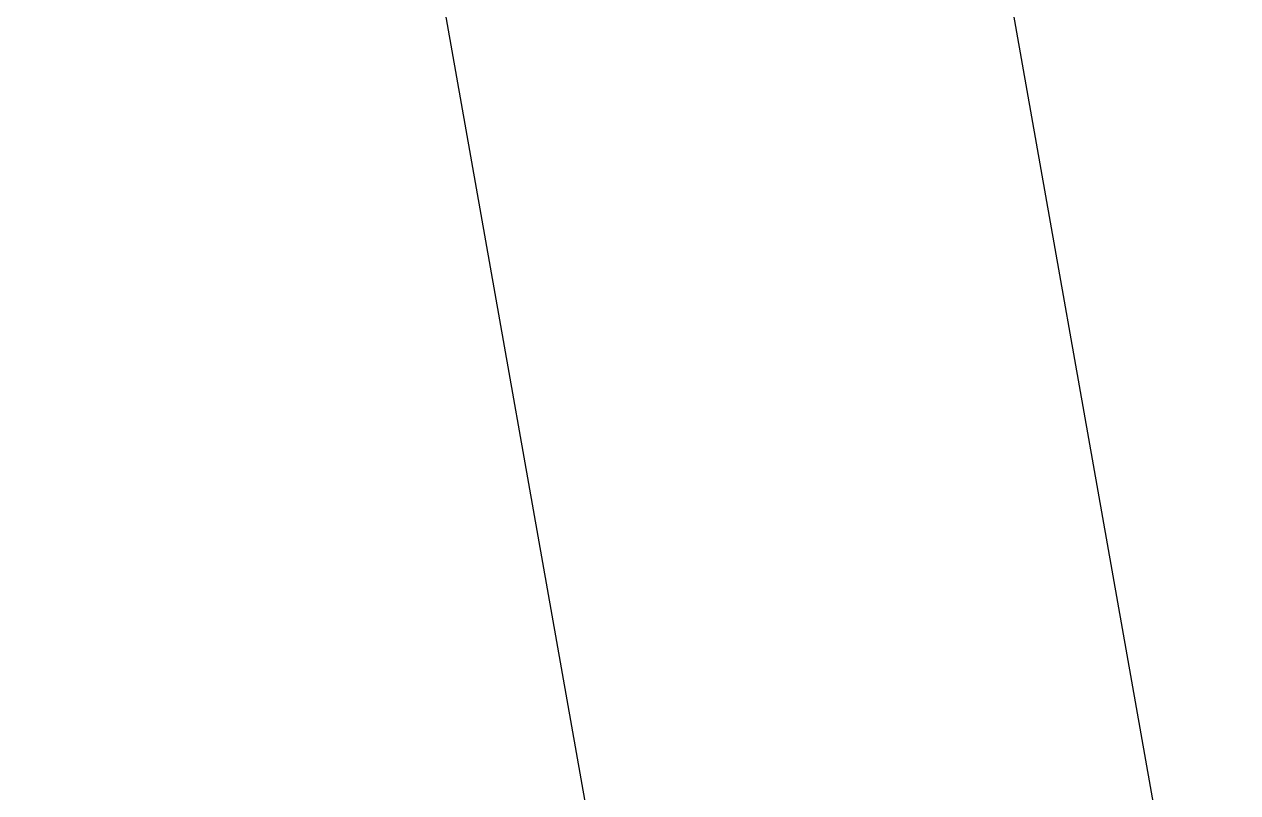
# Model space of a CAD drawing. Header units: millimetres. Extents: x 0 to 8967983, y -224399 to 13801.
# Drawn here: x 71353.22 to 71375.17, y -193443.83 to -193429.93 of the extents above; entities that cross this region are included whole.
import ezdxf

# ---------------------------------------------------------------- set-up
doc = ezdxf.new("R2010")
doc.units = ezdxf.units.MM
doc.header["$LTSCALE"] = 10
doc.layers.add('Архитектура', color=251, linetype='Continuous')

msp = doc.modelspace()

# ---------------------------------------------------------------- linework, layer by layer
at = {"layer": 'Архитектура', "lineweight": 25, "transparency": 33554684}
for points in [[(71374.981, -193451.541), (71369.197, -193418.905, 0.523933), (71368.78, -193418.649), (71367.699, -193418.84), (71360.616, -193420.095), (71359.536, -193420.287, 0.523933), (71359.233, -193420.671), (71365.017, -193453.307, 0.414326)], [(71374.981, -193451.541), (71369.197, -193418.905, 0.523933), (71368.78, -193418.649), (71367.699, -193418.84), (71360.616, -193420.095), (71359.536, -193420.287, 0.523933), (71359.233, -193420.671), (71365.017, -193453.307, 0.414326)], [(71374.981, -193451.541), (71369.197, -193418.905, 0.523933), (71368.78, -193418.649), (71367.699, -193418.84), (71360.616, -193420.095), (71359.536, -193420.287, 0.523933), (71359.233, -193420.671), (71365.017, -193453.307, 0.414326)], [(71374.981, -193451.541), (71369.197, -193418.905, 0.523933), (71368.78, -193418.649), (71367.699, -193418.84), (71360.616, -193420.095), (71359.536, -193420.287, 0.523933), (71359.233, -193420.671), (71365.017, -193453.307, 0.414326)], [(71374.981, -193451.541), (71369.197, -193418.905, 0.523933), (71368.78, -193418.649), (71367.699, -193418.84), (71360.616, -193420.095), (71359.536, -193420.287, 0.523933), (71359.233, -193420.671), (71365.017, -193453.307, 0.414326)], [(71374.981, -193451.541), (71369.197, -193418.905, 0.523933), (71368.78, -193418.649), (71367.699, -193418.84), (71360.616, -193420.095), (71359.536, -193420.287, 0.523933), (71359.233, -193420.671), (71365.017, -193453.307, 0.414326)], [(71374.981, -193451.541), (71369.197, -193418.905, 0.523933), (71368.78, -193418.649), (71367.699, -193418.84), (71360.616, -193420.095), (71359.536, -193420.287, 0.523933), (71359.233, -193420.671), (71365.017, -193453.307, 0.414326)], [(71374.981, -193451.541), (71369.197, -193418.905, 0.523933), (71368.78, -193418.649), (71367.699, -193418.84), (71360.616, -193420.095), (71359.536, -193420.287, 0.523933), (71359.233, -193420.671), (71365.017, -193453.307, 0.414326)], [(71374.981, -193451.541), (71369.197, -193418.905, 0.523933), (71368.78, -193418.649), (71367.699, -193418.84), (71360.616, -193420.095), (71359.536, -193420.287, 0.523933), (71359.233, -193420.671), (71365.017, -193453.307, 0.414326)], [(71374.981, -193451.541), (71369.197, -193418.905, 0.523933), (71368.78, -193418.649), (71367.699, -193418.84), (71360.616, -193420.095), (71359.536, -193420.287, 0.523933), (71359.233, -193420.671), (71365.017, -193453.307, 0.414326)], [(71374.981, -193451.541), (71369.197, -193418.905, 0.523933), (71368.78, -193418.649), (71367.699, -193418.84), (71360.616, -193420.095), (71359.536, -193420.287, 0.523933), (71359.233, -193420.671), (71365.017, -193453.307, 0.414326)], [(71374.981, -193451.541), (71369.197, -193418.905, 0.523933), (71368.78, -193418.649), (71367.699, -193418.84), (71360.616, -193420.095), (71359.536, -193420.287, 0.523933), (71359.233, -193420.671), (71365.017, -193453.307, 0.414326)], [(71374.981, -193451.541), (71369.197, -193418.905, 0.523933), (71368.78, -193418.649), (71367.699, -193418.84), (71360.616, -193420.095), (71359.536, -193420.287, 0.523933), (71359.233, -193420.671), (71365.017, -193453.307, 0.414326)], [(71374.981, -193451.541), (71369.197, -193418.905, 0.523933), (71368.78, -193418.649), (71367.699, -193418.84), (71360.616, -193420.095), (71359.536, -193420.287, 0.523933), (71359.233, -193420.671), (71365.017, -193453.307, 0.414326)], [(71374.981, -193451.541), (71369.197, -193418.905, 0.523933), (71368.78, -193418.649), (71367.699, -193418.84), (71360.616, -193420.095), (71359.536, -193420.287, 0.523933), (71359.233, -193420.671), (71365.017, -193453.307, 0.414326)], [(71374.981, -193451.541), (71369.197, -193418.905, 0.523933), (71368.78, -193418.649), (71367.699, -193418.84), (71360.616, -193420.095), (71359.536, -193420.287, 0.523933), (71359.233, -193420.671), (71365.017, -193453.307, 0.414326)], [(71374.981, -193451.541), (71369.197, -193418.905, 0.523933), (71368.78, -193418.649), (71367.699, -193418.84), (71360.616, -193420.095), (71359.536, -193420.287, 0.523933), (71359.233, -193420.671), (71365.017, -193453.307, 0.414326)], [(71374.981, -193451.541), (71369.197, -193418.905, 0.523933), (71368.78, -193418.649), (71367.699, -193418.84), (71360.616, -193420.095), (71359.536, -193420.287, 0.523933), (71359.233, -193420.671), (71365.017, -193453.307, 0.414326)], [(71374.981, -193451.541), (71369.197, -193418.905, 0.523933), (71368.78, -193418.649), (71367.699, -193418.84), (71360.616, -193420.095), (71359.536, -193420.287, 0.523933), (71359.233, -193420.671), (71365.017, -193453.307, 0.414326)], [(71374.981, -193451.541), (71369.197, -193418.905, 0.523933), (71368.78, -193418.649), (71367.699, -193418.84), (71360.616, -193420.095), (71359.536, -193420.287, 0.523933), (71359.233, -193420.671), (71365.017, -193453.307, 0.414326)], [(71374.981, -193451.541), (71369.197, -193418.905, 0.523933), (71368.78, -193418.649), (71367.699, -193418.84), (71360.616, -193420.095), (71359.536, -193420.287, 0.523933), (71359.233, -193420.671), (71365.017, -193453.307, 0.414326)], [(71374.981, -193451.541), (71369.197, -193418.905, 0.523933), (71368.78, -193418.649), (71367.699, -193418.84), (71360.616, -193420.095), (71359.536, -193420.287, 0.523933), (71359.233, -193420.671), (71365.017, -193453.307, 0.414326)], [(71374.981, -193451.541), (71369.197, -193418.905, 0.523933), (71368.78, -193418.649), (71367.699, -193418.84), (71360.616, -193420.095), (71359.536, -193420.287, 0.523933), (71359.233, -193420.671), (71365.017, -193453.307, 0.414326)], [(71374.981, -193451.541), (71369.197, -193418.905, 0.523933), (71368.78, -193418.649), (71367.699, -193418.84), (71360.616, -193420.095), (71359.536, -193420.287, 0.523933), (71359.233, -193420.671), (71365.017, -193453.307, 0.414326)], [(71374.981, -193451.541), (71369.197, -193418.905, 0.523933), (71368.78, -193418.649), (71367.699, -193418.84), (71360.616, -193420.095), (71359.536, -193420.287, 0.523933), (71359.233, -193420.671), (71365.017, -193453.307, 0.414326)], [(71374.981, -193451.541), (71369.197, -193418.905, 0.523933), (71368.78, -193418.649), (71367.699, -193418.84), (71360.616, -193420.095), (71359.536, -193420.287, 0.523933), (71359.233, -193420.671), (71365.017, -193453.307, 0.414326)], [(71374.981, -193451.541), (71369.197, -193418.905, 0.523933), (71368.78, -193418.649), (71367.699, -193418.84), (71360.616, -193420.095), (71359.536, -193420.287, 0.523933), (71359.233, -193420.671), (71365.017, -193453.307, 0.414326)], [(71374.981, -193451.541), (71369.197, -193418.905, 0.523933), (71368.78, -193418.649), (71367.699, -193418.84), (71360.616, -193420.095), (71359.536, -193420.287, 0.523933), (71359.233, -193420.671), (71365.017, -193453.307, 0.414326)], [(71374.981, -193451.541), (71369.197, -193418.905, 0.523933), (71368.78, -193418.649), (71367.699, -193418.84), (71360.616, -193420.095), (71359.536, -193420.287, 0.523933), (71359.233, -193420.671), (71365.017, -193453.307, 0.414326)], [(71374.981, -193451.541), (71369.197, -193418.905, 0.523933), (71368.78, -193418.649), (71367.699, -193418.84), (71360.616, -193420.095), (71359.536, -193420.287, 0.523933), (71359.233, -193420.671), (71365.017, -193453.307, 0.414326)], [(71374.981, -193451.541), (71369.197, -193418.905, 0.523933), (71368.78, -193418.649), (71367.699, -193418.84), (71360.616, -193420.095), (71359.536, -193420.287, 0.523933), (71359.233, -193420.671), (71365.017, -193453.307, 0.414326)], [(71374.981, -193451.541), (71369.197, -193418.905, 0.523933), (71368.78, -193418.649), (71367.699, -193418.84), (71360.616, -193420.095), (71359.536, -193420.287, 0.523933), (71359.233, -193420.671), (71365.017, -193453.307, 0.414326)], [(71374.981, -193451.541), (71369.197, -193418.905, 0.523933), (71368.78, -193418.649), (71367.699, -193418.84), (71360.616, -193420.095), (71359.536, -193420.287, 0.523933), (71359.233, -193420.671), (71365.017, -193453.307, 0.414326)], [(71374.981, -193451.541), (71369.197, -193418.905, 0.523933), (71368.78, -193418.649), (71367.699, -193418.84), (71360.616, -193420.095), (71359.536, -193420.287, 0.523933), (71359.233, -193420.671), (71365.017, -193453.307, 0.414326)], [(71374.981, -193451.541), (71369.197, -193418.905, 0.523933), (71368.78, -193418.649), (71367.699, -193418.84), (71360.616, -193420.095), (71359.536, -193420.287, 0.523933), (71359.233, -193420.671), (71365.017, -193453.307, 0.414326)], [(71374.981, -193451.541), (71369.197, -193418.905, 0.523933), (71368.78, -193418.649), (71367.699, -193418.84), (71360.616, -193420.095), (71359.536, -193420.287, 0.523933), (71359.233, -193420.671), (71365.017, -193453.307, 0.414326)], [(71374.981, -193451.541), (71369.197, -193418.905, 0.523933), (71368.78, -193418.649), (71367.699, -193418.84), (71360.616, -193420.095), (71359.536, -193420.287, 0.523933), (71359.233, -193420.671), (71365.017, -193453.307, 0.414326)], [(71374.981, -193451.541), (71369.197, -193418.905, 0.523933), (71368.78, -193418.649), (71367.699, -193418.84), (71360.616, -193420.095), (71359.536, -193420.287, 0.523933), (71359.233, -193420.671), (71365.017, -193453.307, 0.414326)], [(71374.981, -193451.541), (71369.197, -193418.905, 0.523933), (71368.78, -193418.649), (71367.699, -193418.84), (71360.616, -193420.095), (71359.536, -193420.287, 0.523933), (71359.233, -193420.671), (71365.017, -193453.307, 0.414326)], [(71374.981, -193451.541), (71369.197, -193418.905, 0.523933), (71368.78, -193418.649), (71367.699, -193418.84), (71360.616, -193420.095), (71359.536, -193420.287, 0.523933), (71359.233, -193420.671), (71365.017, -193453.307, 0.414326)], [(71374.981, -193451.541), (71369.197, -193418.905, 0.523933), (71368.78, -193418.649), (71367.699, -193418.84), (71360.616, -193420.095), (71359.536, -193420.287, 0.523933), (71359.233, -193420.671), (71365.017, -193453.307, 0.414326)], [(71374.981, -193451.541), (71369.197, -193418.905, 0.523933), (71368.78, -193418.649), (71367.699, -193418.84), (71360.616, -193420.095), (71359.536, -193420.287, 0.523933), (71359.233, -193420.671), (71365.017, -193453.307, 0.414326)], [(71374.981, -193451.541), (71369.197, -193418.905, 0.523933), (71368.78, -193418.649), (71367.699, -193418.84), (71360.616, -193420.095), (71359.536, -193420.287, 0.523933), (71359.233, -193420.671), (71365.017, -193453.307, 0.414326)], [(71374.981, -193451.541), (71369.197, -193418.905, 0.523933), (71368.78, -193418.649), (71367.699, -193418.84), (71360.616, -193420.095), (71359.536, -193420.287, 0.523933), (71359.233, -193420.671), (71365.017, -193453.307, 0.414326)], [(71374.981, -193451.541), (71369.197, -193418.905, 0.523933), (71368.78, -193418.649), (71367.699, -193418.84), (71360.616, -193420.095), (71359.536, -193420.287, 0.523933), (71359.233, -193420.671), (71365.017, -193453.307, 0.414326)], [(71374.981, -193451.541), (71369.197, -193418.905, 0.523933), (71368.78, -193418.649), (71367.699, -193418.84), (71360.616, -193420.095), (71359.536, -193420.287, 0.523933), (71359.233, -193420.671), (71365.017, -193453.307, 0.414326)], [(71374.981, -193451.541), (71369.197, -193418.905, 0.523933), (71368.78, -193418.649), (71367.699, -193418.84), (71360.616, -193420.095), (71359.536, -193420.287, 0.523933), (71359.233, -193420.671), (71365.017, -193453.307, 0.414326)], [(71374.981, -193451.541), (71369.197, -193418.905, 0.523933), (71368.78, -193418.649), (71367.699, -193418.84), (71360.616, -193420.095), (71359.536, -193420.287, 0.523933), (71359.233, -193420.671), (71365.017, -193453.307, 0.414326)], [(71374.981, -193451.541), (71369.197, -193418.905, 0.523933), (71368.78, -193418.649), (71367.699, -193418.84), (71360.616, -193420.095), (71359.536, -193420.287, 0.523933), (71359.233, -193420.671), (71365.017, -193453.307, 0.414326)], [(71374.981, -193451.541), (71369.197, -193418.905, 0.523933), (71368.78, -193418.649), (71367.699, -193418.84), (71360.616, -193420.095), (71359.536, -193420.287, 0.523933), (71359.233, -193420.671), (71365.017, -193453.307, 0.414326)], [(71374.981, -193451.541), (71369.197, -193418.905, 0.523933), (71368.78, -193418.649), (71367.699, -193418.84), (71360.616, -193420.095), (71359.536, -193420.287, 0.523933), (71359.233, -193420.671), (71365.017, -193453.307, 0.414326)], [(71374.981, -193451.541), (71369.197, -193418.905, 0.523933), (71368.78, -193418.649), (71367.699, -193418.84), (71360.616, -193420.095), (71359.536, -193420.287, 0.523933), (71359.233, -193420.671), (71365.017, -193453.307, 0.414326)], [(71374.981, -193451.541), (71369.197, -193418.905, 0.523933), (71368.78, -193418.649), (71367.699, -193418.84), (71360.616, -193420.095), (71359.536, -193420.287, 0.523933), (71359.233, -193420.671), (71365.017, -193453.307, 0.414326)], [(71374.981, -193451.541), (71369.197, -193418.905, 0.523933), (71368.78, -193418.649), (71367.699, -193418.84), (71360.616, -193420.095), (71359.536, -193420.287, 0.523933), (71359.233, -193420.671), (71365.017, -193453.307, 0.414326)], [(71374.981, -193451.541), (71369.197, -193418.905, 0.523933), (71368.78, -193418.649), (71367.699, -193418.84), (71360.616, -193420.095), (71359.536, -193420.287, 0.523933), (71359.233, -193420.671), (71365.017, -193453.307, 0.414326)], [(71374.981, -193451.541), (71369.197, -193418.905, 0.523933), (71368.78, -193418.649), (71367.699, -193418.84), (71360.616, -193420.095), (71359.536, -193420.287, 0.523933), (71359.233, -193420.671), (71365.017, -193453.307, 0.414326)], [(71374.981, -193451.541), (71369.197, -193418.905, 0.523933), (71368.78, -193418.649), (71367.699, -193418.84), (71360.616, -193420.095), (71359.536, -193420.287, 0.523933), (71359.233, -193420.671), (71365.017, -193453.307, 0.414326)], [(71374.981, -193451.541), (71369.197, -193418.905, 0.523933), (71368.78, -193418.649), (71367.699, -193418.84), (71360.616, -193420.095), (71359.536, -193420.287, 0.523933), (71359.233, -193420.671), (71365.017, -193453.307, 0.414326)], [(71374.981, -193451.541), (71369.197, -193418.905, 0.523933), (71368.78, -193418.649), (71367.699, -193418.84), (71360.616, -193420.095), (71359.536, -193420.287, 0.523933), (71359.233, -193420.671), (71365.017, -193453.307, 0.414326)], [(71374.981, -193451.541), (71369.197, -193418.905, 0.523933), (71368.78, -193418.649), (71367.699, -193418.84), (71360.616, -193420.095), (71359.536, -193420.287, 0.523933), (71359.233, -193420.671), (71365.017, -193453.307, 0.414326)], [(71374.981, -193451.541), (71369.197, -193418.905, 0.523933), (71368.78, -193418.649), (71367.699, -193418.84), (71360.616, -193420.095), (71359.536, -193420.287, 0.523933), (71359.233, -193420.671), (71365.017, -193453.307, 0.414326)], [(71374.981, -193451.541), (71369.197, -193418.905, 0.523933), (71368.78, -193418.649), (71367.699, -193418.84), (71360.616, -193420.095), (71359.536, -193420.287, 0.523933), (71359.233, -193420.671), (71365.017, -193453.307, 0.414326)], [(71374.981, -193451.541), (71369.197, -193418.905, 0.523933), (71368.78, -193418.649), (71367.699, -193418.84), (71360.616, -193420.095), (71359.536, -193420.287, 0.523933), (71359.233, -193420.671), (71365.017, -193453.307, 0.414326)], [(71374.981, -193451.541), (71369.197, -193418.905, 0.523933), (71368.78, -193418.649), (71367.699, -193418.84), (71360.616, -193420.095), (71359.536, -193420.287, 0.523933), (71359.233, -193420.671), (71365.017, -193453.307, 0.414326)], [(71374.981, -193451.541), (71369.197, -193418.905, 0.523933), (71368.78, -193418.649), (71367.699, -193418.84), (71360.616, -193420.095), (71359.536, -193420.287, 0.523933), (71359.233, -193420.671), (71365.017, -193453.307, 0.414326)], [(71374.981, -193451.541), (71369.197, -193418.905, 0.523933), (71368.78, -193418.649), (71367.699, -193418.84), (71360.616, -193420.095), (71359.536, -193420.287, 0.523933), (71359.233, -193420.671), (71365.017, -193453.307, 0.414326)], [(71374.981, -193451.541), (71369.197, -193418.905, 0.523933), (71368.78, -193418.649), (71367.699, -193418.84), (71360.616, -193420.095), (71359.536, -193420.287, 0.523933), (71359.233, -193420.671), (71365.017, -193453.307, 0.414326)], [(71374.981, -193451.541), (71369.197, -193418.905, 0.523933), (71368.78, -193418.649), (71367.699, -193418.84), (71360.616, -193420.095), (71359.536, -193420.287, 0.523933), (71359.233, -193420.671), (71365.017, -193453.307, 0.414326)], [(71374.981, -193451.541), (71369.197, -193418.905, 0.523933), (71368.78, -193418.649), (71367.699, -193418.84), (71360.616, -193420.095), (71359.536, -193420.287, 0.523933), (71359.233, -193420.671), (71365.017, -193453.307, 0.414326)], [(71374.981, -193451.541), (71369.197, -193418.905, 0.523933), (71368.78, -193418.649), (71367.699, -193418.84), (71360.616, -193420.095), (71359.536, -193420.287, 0.523933), (71359.233, -193420.671), (71365.017, -193453.307, 0.414326)], [(71374.981, -193451.541), (71369.197, -193418.905, 0.523933), (71368.78, -193418.649), (71367.699, -193418.84), (71360.616, -193420.095), (71359.536, -193420.287, 0.523933), (71359.233, -193420.671), (71365.017, -193453.307, 0.414326)], [(71374.981, -193451.541), (71369.197, -193418.905, 0.523933), (71368.78, -193418.649), (71367.699, -193418.84), (71360.616, -193420.095), (71359.536, -193420.287, 0.523933), (71359.233, -193420.671), (71365.017, -193453.307, 0.414326)], [(71374.981, -193451.541), (71369.197, -193418.905, 0.523933), (71368.78, -193418.649), (71367.699, -193418.84), (71360.616, -193420.095), (71359.536, -193420.287, 0.523933), (71359.233, -193420.671), (71365.017, -193453.307, 0.414326)], [(71374.981, -193451.541), (71369.197, -193418.905, 0.523933), (71368.78, -193418.649), (71367.699, -193418.84), (71360.616, -193420.095), (71359.536, -193420.287, 0.523933), (71359.233, -193420.671), (71365.017, -193453.307, 0.414326)], [(71374.981, -193451.541), (71369.197, -193418.905, 0.523933), (71368.78, -193418.649), (71367.699, -193418.84), (71360.616, -193420.095), (71359.536, -193420.287, 0.523933), (71359.233, -193420.671), (71365.017, -193453.307, 0.414326)], [(71374.981, -193451.541), (71369.197, -193418.905, 0.523933), (71368.78, -193418.649), (71367.699, -193418.84), (71360.616, -193420.095), (71359.536, -193420.287, 0.523933), (71359.233, -193420.671), (71365.017, -193453.307, 0.414326)], [(71374.981, -193451.541), (71369.197, -193418.905, 0.523933), (71368.78, -193418.649), (71367.699, -193418.84), (71360.616, -193420.095), (71359.536, -193420.287, 0.523933), (71359.233, -193420.671), (71365.017, -193453.307, 0.414326)], [(71374.981, -193451.541), (71369.197, -193418.905, 0.523933), (71368.78, -193418.649), (71367.699, -193418.84), (71360.616, -193420.095), (71359.536, -193420.287, 0.523933), (71359.233, -193420.671), (71365.017, -193453.307, 0.414326)], [(71374.981, -193451.541), (71369.197, -193418.905, 0.523933), (71368.78, -193418.649), (71367.699, -193418.84), (71360.616, -193420.095), (71359.536, -193420.287, 0.523933), (71359.233, -193420.671), (71365.017, -193453.307, 0.414326)], [(71374.981, -193451.541), (71369.197, -193418.905, 0.523933), (71368.78, -193418.649), (71367.699, -193418.84), (71360.616, -193420.095), (71359.536, -193420.287, 0.523933), (71359.233, -193420.671), (71365.017, -193453.307, 0.414326)], [(71374.981, -193451.541), (71369.197, -193418.905, 0.523933), (71368.78, -193418.649), (71367.699, -193418.84), (71360.616, -193420.095), (71359.536, -193420.287, 0.523933), (71359.233, -193420.671), (71365.017, -193453.307, 0.414326)], [(71374.981, -193451.541), (71369.197, -193418.905, 0.523933), (71368.78, -193418.649), (71367.699, -193418.84), (71360.616, -193420.095), (71359.536, -193420.287, 0.523933), (71359.233, -193420.671), (71365.017, -193453.307, 0.414326)], [(71374.981, -193451.541), (71369.197, -193418.905, 0.523933), (71368.78, -193418.649), (71367.699, -193418.84), (71360.616, -193420.095), (71359.536, -193420.287, 0.523933), (71359.233, -193420.671), (71365.017, -193453.307, 0.414326)], [(71374.981, -193451.541), (71369.197, -193418.905, 0.523933), (71368.78, -193418.649), (71367.699, -193418.84), (71360.616, -193420.095), (71359.536, -193420.287, 0.523933), (71359.233, -193420.671), (71365.017, -193453.307, 0.414326)], [(71374.981, -193451.541), (71369.197, -193418.905, 0.523933), (71368.78, -193418.649), (71367.699, -193418.84), (71360.616, -193420.095), (71359.536, -193420.287, 0.523933), (71359.233, -193420.671), (71365.017, -193453.307, 0.414326)], [(71374.981, -193451.541), (71369.197, -193418.905, 0.523933), (71368.78, -193418.649), (71367.699, -193418.84), (71360.616, -193420.095), (71359.536, -193420.287, 0.523933), (71359.233, -193420.671), (71365.017, -193453.307, 0.414326)], [(71374.981, -193451.541), (71369.197, -193418.905, 0.523933), (71368.78, -193418.649), (71367.699, -193418.84), (71360.616, -193420.095), (71359.536, -193420.287, 0.523933), (71359.233, -193420.671), (71365.017, -193453.307, 0.414326)], [(71374.981, -193451.541), (71369.197, -193418.905, 0.523933), (71368.78, -193418.649), (71367.699, -193418.84), (71360.616, -193420.095), (71359.536, -193420.287, 0.523933), (71359.233, -193420.671), (71365.017, -193453.307, 0.414326)], [(71374.981, -193451.541), (71369.197, -193418.905, 0.523933), (71368.78, -193418.649), (71367.699, -193418.84), (71360.616, -193420.095), (71359.536, -193420.287, 0.523933), (71359.233, -193420.671), (71365.017, -193453.307, 0.414326)], [(71374.981, -193451.541), (71369.197, -193418.905, 0.523933), (71368.78, -193418.649), (71367.699, -193418.84), (71360.616, -193420.095), (71359.536, -193420.287, 0.523933), (71359.233, -193420.671), (71365.017, -193453.307, 0.414326)], [(71374.981, -193451.541), (71369.197, -193418.905, 0.523933), (71368.78, -193418.649), (71367.699, -193418.84), (71360.616, -193420.095), (71359.536, -193420.287, 0.523933), (71359.233, -193420.671), (71365.017, -193453.307, 0.414326)], [(71374.981, -193451.541), (71369.197, -193418.905, 0.523933), (71368.78, -193418.649), (71367.699, -193418.84), (71360.616, -193420.095), (71359.536, -193420.287, 0.523933), (71359.233, -193420.671), (71365.017, -193453.307, 0.414326)], [(71374.981, -193451.541), (71369.197, -193418.905, 0.523933), (71368.78, -193418.649), (71367.699, -193418.84), (71360.616, -193420.095), (71359.536, -193420.287, 0.523933), (71359.233, -193420.671), (71365.017, -193453.307, 0.414326)], [(71374.981, -193451.541), (71369.197, -193418.905, 0.523933), (71368.78, -193418.649), (71367.699, -193418.84), (71360.616, -193420.095), (71359.536, -193420.287, 0.523933), (71359.233, -193420.671), (71365.017, -193453.307, 0.414326)], [(71374.981, -193451.541), (71369.197, -193418.905, 0.523933), (71368.78, -193418.649), (71367.699, -193418.84), (71360.616, -193420.095), (71359.536, -193420.287, 0.523933), (71359.233, -193420.671), (71365.017, -193453.307, 0.414326)], [(71374.981, -193451.541), (71369.197, -193418.905, 0.523933), (71368.78, -193418.649), (71367.699, -193418.84), (71360.616, -193420.095), (71359.536, -193420.287, 0.523933), (71359.233, -193420.671), (71365.017, -193453.307, 0.414326)], [(71374.981, -193451.541), (71369.197, -193418.905, 0.523933), (71368.78, -193418.649), (71367.699, -193418.84), (71360.616, -193420.095), (71359.536, -193420.287, 0.523933), (71359.233, -193420.671), (71365.017, -193453.307, 0.414326)], [(71374.981, -193451.541), (71369.197, -193418.905, 0.523933), (71368.78, -193418.649), (71367.699, -193418.84), (71360.616, -193420.095), (71359.536, -193420.287, 0.523933), (71359.233, -193420.671), (71365.017, -193453.307, 0.414326)], [(71374.981, -193451.541), (71369.197, -193418.905, 0.523933), (71368.78, -193418.649), (71367.699, -193418.84), (71360.616, -193420.095), (71359.536, -193420.287, 0.523933), (71359.233, -193420.671), (71365.017, -193453.307, 0.414326)], [(71374.981, -193451.541), (71369.197, -193418.905, 0.523933), (71368.78, -193418.649), (71367.699, -193418.84), (71360.616, -193420.095), (71359.536, -193420.287, 0.523933), (71359.233, -193420.671), (71365.017, -193453.307, 0.414326)], [(71374.981, -193451.541), (71369.197, -193418.905, 0.523933), (71368.78, -193418.649), (71367.699, -193418.84), (71360.616, -193420.095), (71359.536, -193420.287, 0.523933), (71359.233, -193420.671), (71365.017, -193453.307, 0.414326)], [(71374.981, -193451.541), (71369.197, -193418.905, 0.523933), (71368.78, -193418.649), (71367.699, -193418.84), (71360.616, -193420.095), (71359.536, -193420.287, 0.523933), (71359.233, -193420.671), (71365.017, -193453.307, 0.414326)], [(71374.981, -193451.541), (71369.197, -193418.905, 0.523933), (71368.78, -193418.649), (71367.699, -193418.84), (71360.616, -193420.095), (71359.536, -193420.287, 0.523933), (71359.233, -193420.671), (71365.017, -193453.307, 0.414326)], [(71374.981, -193451.541), (71369.197, -193418.905, 0.523933), (71368.78, -193418.649), (71367.699, -193418.84), (71360.616, -193420.095), (71359.536, -193420.287, 0.523933), (71359.233, -193420.671), (71365.017, -193453.307, 0.414326)], [(71374.981, -193451.541), (71369.197, -193418.905, 0.523933), (71368.78, -193418.649), (71367.699, -193418.84), (71360.616, -193420.095), (71359.536, -193420.287, 0.523933), (71359.233, -193420.671), (71365.017, -193453.307, 0.414326)], [(71374.981, -193451.541), (71369.197, -193418.905, 0.523933), (71368.78, -193418.649), (71367.699, -193418.84), (71360.616, -193420.095), (71359.536, -193420.287, 0.523933), (71359.233, -193420.671), (71365.017, -193453.307, 0.414326)], [(71374.981, -193451.541), (71369.197, -193418.905, 0.523933), (71368.78, -193418.649), (71367.699, -193418.84), (71360.616, -193420.095), (71359.536, -193420.287, 0.523933), (71359.233, -193420.671), (71365.017, -193453.307, 0.414326)], [(71374.981, -193451.541), (71369.197, -193418.905, 0.523933), (71368.78, -193418.649), (71367.699, -193418.84), (71360.616, -193420.095), (71359.536, -193420.287, 0.523933), (71359.233, -193420.671), (71365.017, -193453.307, 0.414326)], [(71374.981, -193451.541), (71369.197, -193418.905, 0.523933), (71368.78, -193418.649), (71367.699, -193418.84), (71360.616, -193420.095), (71359.536, -193420.287, 0.523933), (71359.233, -193420.671), (71365.017, -193453.307, 0.414326)], [(71374.981, -193451.541), (71369.197, -193418.905, 0.523933), (71368.78, -193418.649), (71367.699, -193418.84), (71360.616, -193420.095), (71359.536, -193420.287, 0.523933), (71359.233, -193420.671), (71365.017, -193453.307, 0.414326)], [(71374.981, -193451.541), (71369.197, -193418.905, 0.523933), (71368.78, -193418.649), (71367.699, -193418.84), (71360.616, -193420.095), (71359.536, -193420.287, 0.523933), (71359.233, -193420.671), (71365.017, -193453.307, 0.414326)], [(71374.981, -193451.541), (71369.197, -193418.905, 0.523933), (71368.78, -193418.649), (71367.699, -193418.84), (71360.616, -193420.095), (71359.536, -193420.287, 0.523933), (71359.233, -193420.671), (71365.017, -193453.307, 0.414326)], [(71374.981, -193451.541), (71369.197, -193418.905, 0.523933), (71368.78, -193418.649), (71367.699, -193418.84), (71360.616, -193420.095), (71359.536, -193420.287, 0.523933), (71359.233, -193420.671), (71365.017, -193453.307, 0.414326)], [(71374.981, -193451.541), (71369.197, -193418.905, 0.523933), (71368.78, -193418.649), (71367.699, -193418.84), (71360.616, -193420.095), (71359.536, -193420.287, 0.523933), (71359.233, -193420.671), (71365.017, -193453.307, 0.414326)], [(71374.981, -193451.541), (71369.197, -193418.905, 0.523933), (71368.78, -193418.649), (71367.699, -193418.84), (71360.616, -193420.095), (71359.536, -193420.287, 0.523933), (71359.233, -193420.671), (71365.017, -193453.307, 0.414326)], [(71374.981, -193451.541), (71369.197, -193418.905, 0.523933), (71368.78, -193418.649), (71367.699, -193418.84), (71360.616, -193420.095), (71359.536, -193420.287, 0.523933), (71359.233, -193420.671), (71365.017, -193453.307, 0.414326)], [(71374.981, -193451.541), (71369.197, -193418.905, 0.523933), (71368.78, -193418.649), (71367.699, -193418.84), (71360.616, -193420.095), (71359.536, -193420.287, 0.523933), (71359.233, -193420.671), (71365.017, -193453.307, 0.414326)], [(71374.981, -193451.541), (71369.197, -193418.905, 0.523933), (71368.78, -193418.649), (71367.699, -193418.84), (71360.616, -193420.095), (71359.536, -193420.287, 0.523933), (71359.233, -193420.671), (71365.017, -193453.307, 0.414326)], [(71374.981, -193451.541), (71369.197, -193418.905, 0.523933), (71368.78, -193418.649), (71367.699, -193418.84), (71360.616, -193420.095), (71359.536, -193420.287, 0.523933), (71359.233, -193420.671), (71365.017, -193453.307, 0.414326)], [(71374.981, -193451.541), (71369.197, -193418.905, 0.523933), (71368.78, -193418.649), (71367.699, -193418.84), (71360.616, -193420.095), (71359.536, -193420.287, 0.523933), (71359.233, -193420.671), (71365.017, -193453.307, 0.414326)], [(71374.981, -193451.541), (71369.197, -193418.905, 0.523933), (71368.78, -193418.649), (71367.699, -193418.84), (71360.616, -193420.095), (71359.536, -193420.287, 0.523933), (71359.233, -193420.671), (71365.017, -193453.307, 0.414326)], [(71374.981, -193451.541), (71369.197, -193418.905, 0.523933), (71368.78, -193418.649), (71367.699, -193418.84), (71360.616, -193420.095), (71359.536, -193420.287, 0.523933), (71359.233, -193420.671), (71365.017, -193453.307, 0.414326)], [(71374.981, -193451.541), (71369.197, -193418.905, 0.523933), (71368.78, -193418.649), (71367.699, -193418.84), (71360.616, -193420.095), (71359.536, -193420.287, 0.523933), (71359.233, -193420.671), (71365.017, -193453.307, 0.414326)], [(71374.981, -193451.541), (71369.197, -193418.905, 0.523933), (71368.78, -193418.649), (71367.699, -193418.84), (71360.616, -193420.095), (71359.536, -193420.287, 0.523933), (71359.233, -193420.671), (71365.017, -193453.307, 0.414326)], [(71374.981, -193451.541), (71369.197, -193418.905, 0.523933), (71368.78, -193418.649), (71367.699, -193418.84), (71360.616, -193420.095), (71359.536, -193420.287, 0.523933), (71359.233, -193420.671), (71365.017, -193453.307, 0.414326)], [(71374.981, -193451.541), (71369.197, -193418.905, 0.523933), (71368.78, -193418.649), (71367.699, -193418.84), (71360.616, -193420.095), (71359.536, -193420.287, 0.523933), (71359.233, -193420.671), (71365.017, -193453.307, 0.414326)], [(71374.981, -193451.541), (71369.197, -193418.905, 0.523933), (71368.78, -193418.649), (71367.699, -193418.84), (71360.616, -193420.095), (71359.536, -193420.287, 0.523933), (71359.233, -193420.671), (71365.017, -193453.307, 0.414326)], [(71374.981, -193451.541), (71369.197, -193418.905, 0.523933), (71368.78, -193418.649), (71367.699, -193418.84), (71360.616, -193420.095), (71359.536, -193420.287, 0.523933), (71359.233, -193420.671), (71365.017, -193453.307, 0.414326)], [(71374.981, -193451.541), (71369.197, -193418.905, 0.523933), (71368.78, -193418.649), (71367.699, -193418.84), (71360.616, -193420.095), (71359.536, -193420.287, 0.523933), (71359.233, -193420.671), (71365.017, -193453.307, 0.414326)], [(71374.981, -193451.541), (71369.197, -193418.905, 0.523933), (71368.78, -193418.649), (71367.699, -193418.84), (71360.616, -193420.095), (71359.536, -193420.287, 0.523933), (71359.233, -193420.671), (71365.017, -193453.307, 0.414326)], [(71374.981, -193451.541), (71369.197, -193418.905, 0.523933), (71368.78, -193418.649), (71367.699, -193418.84), (71360.616, -193420.095), (71359.536, -193420.287, 0.523933), (71359.233, -193420.671), (71365.017, -193453.307, 0.414326)], [(71374.981, -193451.541), (71369.197, -193418.905, 0.523933), (71368.78, -193418.649), (71367.699, -193418.84), (71360.616, -193420.095), (71359.536, -193420.287, 0.523933), (71359.233, -193420.671), (71365.017, -193453.307, 0.414326)], [(71374.981, -193451.541), (71369.197, -193418.905, 0.523933), (71368.78, -193418.649), (71367.699, -193418.84), (71360.616, -193420.095), (71359.536, -193420.287, 0.523933), (71359.233, -193420.671), (71365.017, -193453.307, 0.414326)], [(71374.981, -193451.541), (71369.197, -193418.905, 0.523933), (71368.78, -193418.649), (71367.699, -193418.84), (71360.616, -193420.095), (71359.536, -193420.287, 0.523933), (71359.233, -193420.671), (71365.017, -193453.307, 0.414326)], [(71374.981, -193451.541), (71369.197, -193418.905, 0.523933), (71368.78, -193418.649), (71367.699, -193418.84), (71360.616, -193420.095), (71359.536, -193420.287, 0.523933), (71359.233, -193420.671), (71365.017, -193453.307, 0.414326)], [(71374.981, -193451.541), (71369.197, -193418.905, 0.523933), (71368.78, -193418.649), (71367.699, -193418.84), (71360.616, -193420.095), (71359.536, -193420.287, 0.523933), (71359.233, -193420.671), (71365.017, -193453.307, 0.414326)], [(71374.981, -193451.541), (71369.197, -193418.905, 0.523933), (71368.78, -193418.649), (71367.699, -193418.84), (71360.616, -193420.095), (71359.536, -193420.287, 0.523933), (71359.233, -193420.671), (71365.017, -193453.307, 0.414326)], [(71374.981, -193451.541), (71369.197, -193418.905, 0.523933), (71368.78, -193418.649), (71367.699, -193418.84), (71360.616, -193420.095), (71359.536, -193420.287, 0.523933), (71359.233, -193420.671), (71365.017, -193453.307, 0.414326)], [(71374.981, -193451.541), (71369.197, -193418.905, 0.523933), (71368.78, -193418.649), (71367.699, -193418.84), (71360.616, -193420.095), (71359.536, -193420.287, 0.523933), (71359.233, -193420.671), (71365.017, -193453.307, 0.414326)], [(71374.981, -193451.541), (71369.197, -193418.905, 0.523933), (71368.78, -193418.649), (71367.699, -193418.84), (71360.616, -193420.095), (71359.536, -193420.287, 0.523933), (71359.233, -193420.671), (71365.017, -193453.307, 0.414326)], [(71374.981, -193451.541), (71369.197, -193418.905, 0.523933), (71368.78, -193418.649), (71367.699, -193418.84), (71360.616, -193420.095), (71359.536, -193420.287, 0.523933), (71359.233, -193420.671), (71365.017, -193453.307, 0.414326)], [(71374.981, -193451.541), (71369.197, -193418.905, 0.523933), (71368.78, -193418.649), (71367.699, -193418.84), (71360.616, -193420.095), (71359.536, -193420.287, 0.523933), (71359.233, -193420.671), (71365.017, -193453.307, 0.414326)], [(71374.981, -193451.541), (71369.197, -193418.905, 0.523933), (71368.78, -193418.649), (71367.699, -193418.84), (71360.616, -193420.095), (71359.536, -193420.287, 0.523933), (71359.233, -193420.671), (71365.017, -193453.307, 0.414326)], [(71374.981, -193451.541), (71369.197, -193418.905, 0.523933), (71368.78, -193418.649), (71367.699, -193418.84), (71360.616, -193420.095), (71359.536, -193420.287, 0.523933), (71359.233, -193420.671), (71365.017, -193453.307, 0.414326)], [(71374.981, -193451.541), (71369.197, -193418.905, 0.523933), (71368.78, -193418.649), (71367.699, -193418.84), (71360.616, -193420.095), (71359.536, -193420.287, 0.523933), (71359.233, -193420.671), (71365.017, -193453.307, 0.414326)], [(71374.981, -193451.541), (71369.197, -193418.905, 0.523933), (71368.78, -193418.649), (71367.699, -193418.84), (71360.616, -193420.095), (71359.536, -193420.287, 0.523933), (71359.233, -193420.671), (71365.017, -193453.307, 0.414326)], [(71374.981, -193451.541), (71369.197, -193418.905, 0.523933), (71368.78, -193418.649), (71367.699, -193418.84), (71360.616, -193420.095), (71359.536, -193420.287, 0.523933), (71359.233, -193420.671), (71365.017, -193453.307, 0.414326)], [(71374.981, -193451.541), (71369.197, -193418.905, 0.523933), (71368.78, -193418.649), (71367.699, -193418.84), (71360.616, -193420.095), (71359.536, -193420.287, 0.523933), (71359.233, -193420.671), (71365.017, -193453.307, 0.414326)], [(71374.981, -193451.541), (71369.197, -193418.905, 0.523933), (71368.78, -193418.649), (71367.699, -193418.84), (71360.616, -193420.095), (71359.536, -193420.287, 0.523933), (71359.233, -193420.671), (71365.017, -193453.307, 0.414326)], [(71374.981, -193451.541), (71369.197, -193418.905, 0.523933), (71368.78, -193418.649), (71367.699, -193418.84), (71360.616, -193420.095), (71359.536, -193420.287, 0.523933), (71359.233, -193420.671), (71365.017, -193453.307, 0.414326)], [(71374.981, -193451.541), (71369.197, -193418.905, 0.523933), (71368.78, -193418.649), (71367.699, -193418.84), (71360.616, -193420.095), (71359.536, -193420.287, 0.523933), (71359.233, -193420.671), (71365.017, -193453.307, 0.414326)], [(71374.981, -193451.541), (71369.197, -193418.905, 0.523933), (71368.78, -193418.649), (71367.699, -193418.84), (71360.616, -193420.095), (71359.536, -193420.287, 0.523933), (71359.233, -193420.671), (71365.017, -193453.307, 0.414326)], [(71374.981, -193451.541), (71369.197, -193418.905, 0.523933), (71368.78, -193418.649), (71367.699, -193418.84), (71360.616, -193420.095), (71359.536, -193420.287, 0.523933), (71359.233, -193420.671), (71365.017, -193453.307, 0.414326)], [(71374.981, -193451.541), (71369.197, -193418.905, 0.523933), (71368.78, -193418.649), (71367.699, -193418.84), (71360.616, -193420.095), (71359.536, -193420.287, 0.523933), (71359.233, -193420.671), (71365.017, -193453.307, 0.414326)], [(71374.981, -193451.541), (71369.197, -193418.905, 0.523933), (71368.78, -193418.649), (71367.699, -193418.84), (71360.616, -193420.095), (71359.536, -193420.287, 0.523933), (71359.233, -193420.671), (71365.017, -193453.307, 0.414326)], [(71374.981, -193451.541), (71369.197, -193418.905, 0.523933), (71368.78, -193418.649), (71367.699, -193418.84), (71360.616, -193420.095), (71359.536, -193420.287, 0.523933), (71359.233, -193420.671), (71365.017, -193453.307, 0.414326)], [(71374.981, -193451.541), (71369.197, -193418.905, 0.523933), (71368.78, -193418.649), (71367.699, -193418.84), (71360.616, -193420.095), (71359.536, -193420.287, 0.523933), (71359.233, -193420.671), (71365.017, -193453.307, 0.414326)], [(71374.981, -193451.541), (71369.197, -193418.905, 0.523933), (71368.78, -193418.649), (71367.699, -193418.84), (71360.616, -193420.095), (71359.536, -193420.287, 0.523933), (71359.233, -193420.671), (71365.017, -193453.307, 0.414326)], [(71374.981, -193451.541), (71369.197, -193418.905, 0.523933), (71368.78, -193418.649), (71367.699, -193418.84), (71360.616, -193420.095), (71359.536, -193420.287, 0.523933), (71359.233, -193420.671), (71365.017, -193453.307, 0.414326)], [(71369.639, -193446.191, -0.000016), (71372.396, -193448.115, -0.208057)], [(71369.639, -193446.191, -0.000016), (71372.396, -193448.115, -0.208057)], [(71369.639, -193446.191, -0.000016), (71372.396, -193448.115, -0.208057)], [(71369.639, -193446.191, -0.000016), (71372.396, -193448.115, -0.208057)], [(71369.639, -193446.191, -0.000016), (71372.396, -193448.115, -0.208057)], [(71369.639, -193446.191, -0.000016), (71372.396, -193448.115, -0.208057)], [(71369.639, -193446.191, -0.000016), (71372.396, -193448.115, -0.208057)], [(71369.639, -193446.191, -0.000016), (71372.396, -193448.115, -0.208057)], [(71369.639, -193446.191, -0.000016), (71372.396, -193448.115, -0.208057)], [(71369.639, -193446.191, -0.000016), (71372.396, -193448.115, -0.208057)], [(71369.639, -193446.191, -0.000016), (71372.396, -193448.115, -0.208057)], [(71369.639, -193446.191, -0.000016), (71372.396, -193448.115, -0.208057)], [(71369.639, -193446.191, -0.000016), (71372.396, -193448.115, -0.208057)], [(71369.639, -193446.191, -0.000016), (71372.396, -193448.115, -0.208057)], [(71369.639, -193446.191, -0.000016), (71372.396, -193448.115, -0.208057)], [(71369.639, -193446.191, -0.000016), (71372.396, -193448.115, -0.208057)], [(71369.639, -193446.191, -0.000016), (71372.396, -193448.115, -0.208057)], [(71369.639, -193446.191, -0.000016), (71372.396, -193448.115, -0.208057)], [(71369.639, -193446.191, -0.000016), (71372.396, -193448.115, -0.208057)], [(71369.639, -193446.191, -0.000016), (71372.396, -193448.115, -0.208057)], [(71369.639, -193446.191, -0.000016), (71372.396, -193448.115, -0.208057)], [(71369.639, -193446.191, -0.000016), (71372.396, -193448.115, -0.208057)], [(71369.639, -193446.191, -0.000016), (71372.396, -193448.115, -0.208057)], [(71369.639, -193446.191, -0.000016), (71372.396, -193448.115, -0.208057)], [(71369.639, -193446.191, -0.000016), (71372.396, -193448.115, -0.208057)], [(71369.639, -193446.191, -0.000016), (71372.396, -193448.115, -0.208057)], [(71369.639, -193446.191, -0.000016), (71372.396, -193448.115, -0.208057)], [(71369.639, -193446.191, -0.000016), (71372.396, -193448.115, -0.208057)], [(71369.639, -193446.191, -0.000016), (71372.396, -193448.115, -0.208057)], [(71369.639, -193446.191, -0.000016), (71372.396, -193448.115, -0.208057)], [(71369.639, -193446.191, -0.000016), (71372.396, -193448.115, -0.208057)], [(71369.639, -193446.191, -0.000016), (71372.396, -193448.115, -0.208057)], [(71369.639, -193446.191, -0.000016), (71372.396, -193448.115, -0.208057)], [(71369.639, -193446.191, -0.000016), (71372.396, -193448.115, -0.208057)], [(71369.639, -193446.191, -0.000016), (71372.396, -193448.115, -0.208057)], [(71369.639, -193446.191, -0.000016), (71372.396, -193448.115, -0.208057)], [(71369.639, -193446.191, -0.000016), (71372.396, -193448.115, -0.208057)], [(71369.639, -193446.191, -0.000016), (71372.396, -193448.115, -0.208057)], [(71369.639, -193446.191, -0.000016), (71372.396, -193448.115, -0.208057)], [(71369.639, -193446.191, -0.000016), (71372.396, -193448.115, -0.208057)], [(71369.639, -193446.191, -0.000016), (71372.396, -193448.115, -0.208057)], [(71369.639, -193446.191, -0.000016), (71372.396, -193448.115, -0.208057)], [(71369.639, -193446.191, -0.000016), (71372.396, -193448.115, -0.208057)], [(71369.639, -193446.191, -0.000016), (71372.396, -193448.115, -0.208057)], [(71369.639, -193446.191, -0.000016), (71372.396, -193448.115, -0.208057)], [(71369.639, -193446.191, -0.000016), (71372.396, -193448.115, -0.208057)], [(71369.639, -193446.191, -0.000016), (71372.396, -193448.115, -0.208057)], [(71369.639, -193446.191, -0.000016), (71372.396, -193448.115, -0.208057)], [(71369.639, -193446.191, -0.000016), (71372.396, -193448.115, -0.208057)], [(71369.639, -193446.191, -0.000016), (71372.396, -193448.115, -0.208057)], [(71369.639, -193446.191, -0.000016), (71372.396, -193448.115, -0.208057)], [(71369.639, -193446.191, -0.000016), (71372.396, -193448.115, -0.208057)], [(71369.639, -193446.191, -0.000016), (71372.396, -193448.115, -0.208057)], [(71369.639, -193446.191, -0.000016), (71372.396, -193448.115, -0.208057)], [(71369.639, -193446.191, -0.000016), (71372.396, -193448.115, -0.208057)], [(71369.639, -193446.191, -0.000016), (71372.396, -193448.115, -0.208057)], [(71369.639, -193446.191, -0.000016), (71372.396, -193448.115, -0.208057)], [(71369.639, -193446.191, -0.000016), (71372.396, -193448.115, -0.208057)], [(71369.639, -193446.191, -0.000016), (71372.396, -193448.115, -0.208057)], [(71369.639, -193446.191, -0.000016), (71372.396, -193448.115, -0.208057)], [(71369.639, -193446.191, -0.000016), (71372.396, -193448.115, -0.208057)], [(71369.639, -193446.191, -0.000016), (71372.396, -193448.115, -0.208057)], [(71369.639, -193446.191, -0.000016), (71372.396, -193448.115, -0.208057)], [(71369.639, -193446.191, -0.000016), (71372.396, -193448.115, -0.208057)], [(71369.639, -193446.191, -0.000016), (71372.396, -193448.115, -0.208057)], [(71369.639, -193446.191, -0.000016), (71372.396, -193448.115, -0.208057)], [(71369.639, -193446.191, -0.000016), (71372.396, -193448.115, -0.208057)], [(71369.639, -193446.191, -0.000016), (71372.396, -193448.115, -0.208057)], [(71369.639, -193446.191, -0.000016), (71372.396, -193448.115, -0.208057)], [(71369.639, -193446.191, -0.000016), (71372.396, -193448.115, -0.208057)], [(71369.639, -193446.191, -0.000016), (71372.396, -193448.115, -0.208057)], [(71369.639, -193446.191, -0.000016), (71372.396, -193448.115, -0.208057)], [(71369.639, -193446.191, -0.000016), (71372.396, -193448.115, -0.208057)], [(71369.639, -193446.191, -0.000016), (71372.396, -193448.115, -0.208057)], [(71369.639, -193446.191, -0.000016), (71372.396, -193448.115, -0.208057)], [(71369.639, -193446.191, -0.000016), (71372.396, -193448.115, -0.208057)], [(71369.639, -193446.191, -0.000016), (71372.396, -193448.115, -0.208057)], [(71369.639, -193446.191, -0.000016), (71372.396, -193448.115, -0.208057)], [(71369.639, -193446.191, -0.000016), (71372.396, -193448.115, -0.208057)], [(71369.639, -193446.191, -0.000016), (71372.396, -193448.115, -0.208057)], [(71369.639, -193446.191, -0.000016), (71372.396, -193448.115, -0.208057)], [(71369.639, -193446.191, -0.000016), (71372.396, -193448.115, -0.208057)], [(71369.639, -193446.191, -0.000016), (71372.396, -193448.115, -0.208057)], [(71369.639, -193446.191, -0.000016), (71372.396, -193448.115, -0.208057)], [(71369.639, -193446.191, -0.000016), (71372.396, -193448.115, -0.208057)], [(71369.639, -193446.191, -0.000016), (71372.396, -193448.115, -0.208057)], [(71369.639, -193446.191, -0.000016), (71372.396, -193448.115, -0.208057)], [(71369.639, -193446.191, -0.000016), (71372.396, -193448.115, -0.208057)], [(71369.639, -193446.191, -0.000016), (71372.396, -193448.115, -0.208057)], [(71369.639, -193446.191, -0.000016), (71372.396, -193448.115, -0.208057)], [(71369.639, -193446.191, -0.000016), (71372.396, -193448.115, -0.208057)], [(71369.639, -193446.191, -0.000016), (71372.396, -193448.115, -0.208057)], [(71369.639, -193446.191, -0.000016), (71372.396, -193448.115, -0.208057)], [(71369.639, -193446.191, -0.000016), (71372.396, -193448.115, -0.208057)], [(71369.639, -193446.191, -0.000016), (71372.396, -193448.115, -0.208057)], [(71369.639, -193446.191, -0.000016), (71372.396, -193448.115, -0.208057)], [(71369.639, -193446.191, -0.000016), (71372.396, -193448.115, -0.208057)], [(71369.639, -193446.191, -0.000016), (71372.396, -193448.115, -0.208057)], [(71369.639, -193446.191, -0.000016), (71372.396, -193448.115, -0.208057)], [(71369.639, -193446.191, -0.000016), (71372.396, -193448.115, -0.208057)], [(71369.639, -193446.191, -0.000016), (71372.396, -193448.115, -0.208057)], [(71369.639, -193446.191, -0.000016), (71372.396, -193448.115, -0.208057)], [(71369.639, -193446.191, -0.000016), (71372.396, -193448.115, -0.208057)], [(71369.639, -193446.191, -0.000016), (71372.396, -193448.115, -0.208057)], [(71369.639, -193446.191, -0.000016), (71372.396, -193448.115, -0.208057)], [(71369.639, -193446.191, -0.000016), (71372.396, -193448.115, -0.208057)], [(71369.639, -193446.191, -0.000016), (71372.396, -193448.115, -0.208057)], [(71369.639, -193446.191, -0.000016), (71372.396, -193448.115, -0.208057)], [(71369.639, -193446.191, -0.000016), (71372.396, -193448.115, -0.208057)], [(71369.639, -193446.191, -0.000016), (71372.396, -193448.115, -0.208057)], [(71369.639, -193446.191, -0.000016), (71372.396, -193448.115, -0.208057)], [(71369.639, -193446.191, -0.000016), (71372.396, -193448.115, -0.208057)], [(71369.639, -193446.191, -0.000016), (71372.396, -193448.115, -0.208057)], [(71369.639, -193446.191, -0.000016), (71372.396, -193448.115, -0.208057)], [(71369.639, -193446.191, -0.000016), (71372.396, -193448.115, -0.208057)], [(71369.639, -193446.191, -0.000016), (71372.396, -193448.115, -0.208057)], [(71369.639, -193446.191, -0.000016), (71372.396, -193448.115, -0.208057)], [(71369.639, -193446.191, -0.000016), (71372.396, -193448.115, -0.208057)], [(71369.639, -193446.191, -0.000016), (71372.396, -193448.115, -0.208057)], [(71369.639, -193446.191, -0.000016), (71372.396, -193448.115, -0.208057)], [(71369.639, -193446.191, -0.000016), (71372.396, -193448.115, -0.208057)], [(71369.639, -193446.191, -0.000016), (71372.396, -193448.115, -0.208057)], [(71369.639, -193446.191, -0.000016), (71372.396, -193448.115, -0.208057)], [(71369.639, -193446.191, -0.000016), (71372.396, -193448.115, -0.208057)], [(71369.639, -193446.191, -0.000016), (71372.396, -193448.115, -0.208057)], [(71369.639, -193446.191, -0.000016), (71372.396, -193448.115, -0.208057)], [(71369.639, -193446.191, -0.000016), (71372.396, -193448.115, -0.208057)], [(71369.639, -193446.191, -0.000016), (71372.396, -193448.115, -0.208057)], [(71369.639, -193446.191, -0.000016), (71372.396, -193448.115, -0.208057)], [(71369.639, -193446.191, -0.000016), (71372.396, -193448.115, -0.208057)], [(71369.639, -193446.191, -0.000016), (71372.396, -193448.115, -0.208057)], [(71369.639, -193446.191, -0.000016), (71372.396, -193448.115, -0.208057)], [(71369.639, -193446.191, -0.000016), (71372.396, -193448.115, -0.208057)], [(71369.639, -193446.191, -0.000016), (71372.396, -193448.115, -0.208057)], [(71369.639, -193446.191, -0.000016), (71372.396, -193448.115, -0.208057)], [(71369.639, -193446.191, -0.000016), (71372.396, -193448.115, -0.208057)], [(71369.639, -193446.191, -0.000016), (71372.396, -193448.115, -0.208057)], [(71369.639, -193446.191, -0.000016), (71372.396, -193448.115, -0.208057)], [(71369.639, -193446.191, -0.000016), (71372.396, -193448.115, -0.208057)], [(71369.639, -193446.191, -0.000016), (71372.396, -193448.115, -0.208057)], [(71369.639, -193446.191, -0.000016), (71372.396, -193448.115, -0.208057)], [(71369.639, -193446.191, -0.000016), (71372.396, -193448.115, -0.208057)], [(71369.639, -193446.191, -0.000016), (71372.396, -193448.115, -0.208057)], [(71369.639, -193446.191, -0.000016), (71372.396, -193448.115, -0.208057)], [(71369.639, -193446.191, -0.000016), (71372.396, -193448.115, -0.208057)], [(71369.639, -193446.191, -0.000016), (71372.396, -193448.115, -0.208057)], [(71369.639, -193446.191, -0.000016), (71372.396, -193448.115, -0.208057)], [(71369.639, -193446.191, -0.000016), (71372.396, -193448.115, -0.208057)], [(71369.639, -193446.191, -0.000016), (71372.396, -193448.115, -0.208057)], [(71369.639, -193446.191, -0.000016), (71372.396, -193448.115, -0.208057)], [(71369.639, -193446.191, -0.000016), (71372.396, -193448.115, -0.208057)], [(71369.639, -193446.191, -0.000016), (71372.396, -193448.115, -0.208057)], [(71369.639, -193446.191, -0.000016), (71372.396, -193448.115, -0.208057)], [(71369.639, -193446.191, -0.000016), (71372.396, -193448.115, -0.208057)], [(71369.639, -193446.191, -0.000016), (71372.396, -193448.115, -0.208057)], [(71369.639, -193446.191, -0.000016), (71372.396, -193448.115, -0.208057)], [(71369.639, -193446.191, -0.000016), (71372.396, -193448.115, -0.208057)], [(71369.639, -193446.191, -0.000016), (71372.396, -193448.115, -0.208057)], [(71369.639, -193446.191, -0.000016), (71372.396, -193448.115, -0.208057)], [(71366.268, -193449.201, -0.000016), (71368.195, -193446.447, -0.439819)], [(71366.268, -193449.201, -0.000016), (71368.195, -193446.447, -0.439819)], [(71366.268, -193449.201, -0.000016), (71368.195, -193446.447, -0.439819)], [(71366.268, -193449.201, -0.000016), (71368.195, -193446.447, -0.439819)], [(71366.268, -193449.201, -0.000016), (71368.195, -193446.447, -0.439819)], [(71366.268, -193449.201, -0.000016), (71368.195, -193446.447, -0.439819)], [(71366.268, -193449.201, -0.000016), (71368.195, -193446.447, -0.439819)], [(71366.268, -193449.201, -0.000016), (71368.195, -193446.447, -0.439819)], [(71366.268, -193449.201, -0.000016), (71368.195, -193446.447, -0.439819)], [(71366.268, -193449.201, -0.000016), (71368.195, -193446.447, -0.439819)], [(71366.268, -193449.201, -0.000016), (71368.195, -193446.447, -0.439819)], [(71366.268, -193449.201, -0.000016), (71368.195, -193446.447, -0.439819)], [(71366.268, -193449.201, -0.000016), (71368.195, -193446.447, -0.439819)], [(71366.268, -193449.201, -0.000016), (71368.195, -193446.447, -0.439819)], [(71366.268, -193449.201, -0.000016), (71368.195, -193446.447, -0.439819)], [(71366.268, -193449.201, -0.000016), (71368.195, -193446.447, -0.439819)], [(71366.268, -193449.201, -0.000016), (71368.195, -193446.447, -0.439819)], [(71366.268, -193449.201, -0.000016), (71368.195, -193446.447, -0.439819)], [(71366.268, -193449.201, -0.000016), (71368.195, -193446.447, -0.439819)], [(71366.268, -193449.201, -0.000016), (71368.195, -193446.447, -0.439819)], [(71366.268, -193449.201, -0.000016), (71368.195, -193446.447, -0.439819)], [(71366.268, -193449.201, -0.000016), (71368.195, -193446.447, -0.439819)], [(71366.268, -193449.201, -0.000016), (71368.195, -193446.447, -0.439819)], [(71366.268, -193449.201, -0.000016), (71368.195, -193446.447, -0.439819)], [(71366.268, -193449.201, -0.000016), (71368.195, -193446.447, -0.439819)], [(71366.268, -193449.201, -0.000016), (71368.195, -193446.447, -0.439819)], [(71366.268, -193449.201, -0.000016), (71368.195, -193446.447, -0.439819)], [(71366.268, -193449.201, -0.000016), (71368.195, -193446.447, -0.439819)], [(71366.268, -193449.201, -0.000016), (71368.195, -193446.447, -0.439819)], [(71366.268, -193449.201, -0.000016), (71368.195, -193446.447, -0.439819)], [(71366.268, -193449.201, -0.000016), (71368.195, -193446.447, -0.439819)], [(71366.268, -193449.201, -0.000016), (71368.195, -193446.447, -0.439819)], [(71366.268, -193449.201, -0.000016), (71368.195, -193446.447, -0.439819)], [(71366.268, -193449.201, -0.000016), (71368.195, -193446.447, -0.439819)], [(71366.268, -193449.201, -0.000016), (71368.195, -193446.447, -0.439819)], [(71366.268, -193449.201, -0.000016), (71368.195, -193446.447, -0.439819)], [(71366.268, -193449.201, -0.000016), (71368.195, -193446.447, -0.439819)], [(71366.268, -193449.201, -0.000016), (71368.195, -193446.447, -0.439819)], [(71366.268, -193449.201, -0.000016), (71368.195, -193446.447, -0.439819)], [(71366.268, -193449.201, -0.000016), (71368.195, -193446.447, -0.439819)], [(71366.268, -193449.201, -0.000016), (71368.195, -193446.447, -0.439819)], [(71366.268, -193449.201, -0.000016), (71368.195, -193446.447, -0.439819)], [(71366.268, -193449.201, -0.000016), (71368.195, -193446.447, -0.439819)], [(71366.268, -193449.201, -0.000016), (71368.195, -193446.447, -0.439819)], [(71366.268, -193449.201, -0.000016), (71368.195, -193446.447, -0.439819)], [(71366.268, -193449.201, -0.000016), (71368.195, -193446.447, -0.439819)], [(71366.268, -193449.201, -0.000016), (71368.195, -193446.447, -0.439819)], [(71366.268, -193449.201, -0.000016), (71368.195, -193446.447, -0.439819)], [(71366.268, -193449.201, -0.000016), (71368.195, -193446.447, -0.439819)], [(71366.268, -193449.201, -0.000016), (71368.195, -193446.447, -0.439819)], [(71366.268, -193449.201, -0.000016), (71368.195, -193446.447, -0.439819)], [(71366.268, -193449.201, -0.000016), (71368.195, -193446.447, -0.439819)], [(71366.268, -193449.201, -0.000016), (71368.195, -193446.447, -0.439819)], [(71366.268, -193449.201, -0.000016), (71368.195, -193446.447, -0.439819)], [(71366.268, -193449.201, -0.000016), (71368.195, -193446.447, -0.439819)], [(71366.268, -193449.201, -0.000016), (71368.195, -193446.447, -0.439819)], [(71366.268, -193449.201, -0.000016), (71368.195, -193446.447, -0.439819)], [(71366.268, -193449.201, -0.000016), (71368.195, -193446.447, -0.439819)], [(71366.268, -193449.201, -0.000016), (71368.195, -193446.447, -0.439819)], [(71366.268, -193449.201, -0.000016), (71368.195, -193446.447, -0.439819)], [(71366.268, -193449.201, -0.000016), (71368.195, -193446.447, -0.439819)], [(71366.268, -193449.201, -0.000016), (71368.195, -193446.447, -0.439819)], [(71366.268, -193449.201, -0.000016), (71368.195, -193446.447, -0.439819)], [(71366.268, -193449.201, -0.000016), (71368.195, -193446.447, -0.439819)], [(71366.268, -193449.201, -0.000016), (71368.195, -193446.447, -0.439819)], [(71366.268, -193449.201, -0.000016), (71368.195, -193446.447, -0.439819)], [(71366.268, -193449.201, -0.000016), (71368.195, -193446.447, -0.439819)], [(71366.268, -193449.201, -0.000016), (71368.195, -193446.447, -0.439819)], [(71366.268, -193449.201, -0.000016), (71368.195, -193446.447, -0.439819)], [(71366.268, -193449.201, -0.000016), (71368.195, -193446.447, -0.439819)], [(71366.268, -193449.201, -0.000016), (71368.195, -193446.447, -0.439819)], [(71366.268, -193449.201, -0.000016), (71368.195, -193446.447, -0.439819)], [(71366.268, -193449.201, -0.000016), (71368.195, -193446.447, -0.439819)], [(71366.268, -193449.201, -0.000016), (71368.195, -193446.447, -0.439819)], [(71366.268, -193449.201, -0.000016), (71368.195, -193446.447, -0.439819)], [(71366.268, -193449.201, -0.000016), (71368.195, -193446.447, -0.439819)], [(71366.268, -193449.201, -0.000016), (71368.195, -193446.447, -0.439819)], [(71366.268, -193449.201, -0.000016), (71368.195, -193446.447, -0.439819)], [(71366.268, -193449.201, -0.000016), (71368.195, -193446.447, -0.439819)], [(71366.268, -193449.201, -0.000016), (71368.195, -193446.447, -0.439819)], [(71366.268, -193449.201, -0.000016), (71368.195, -193446.447, -0.439819)], [(71366.268, -193449.201, -0.000016), (71368.195, -193446.447, -0.439819)], [(71366.268, -193449.201, -0.000016), (71368.195, -193446.447, -0.439819)], [(71366.268, -193449.201, -0.000016), (71368.195, -193446.447, -0.439819)], [(71366.268, -193449.201, -0.000016), (71368.195, -193446.447, -0.439819)], [(71366.268, -193449.201, -0.000016), (71368.195, -193446.447, -0.439819)], [(71366.268, -193449.201, -0.000016), (71368.195, -193446.447, -0.439819)], [(71366.268, -193449.201, -0.000016), (71368.195, -193446.447, -0.439819)], [(71366.268, -193449.201, -0.000016), (71368.195, -193446.447, -0.439819)], [(71366.268, -193449.201, -0.000016), (71368.195, -193446.447, -0.439819)], [(71366.268, -193449.201, -0.000016), (71368.195, -193446.447, -0.439819)], [(71366.268, -193449.201, -0.000016), (71368.195, -193446.447, -0.439819)], [(71366.268, -193449.201, -0.000016), (71368.195, -193446.447, -0.439819)], [(71366.268, -193449.201, -0.000016), (71368.195, -193446.447, -0.439819)], [(71366.268, -193449.201, -0.000016), (71368.195, -193446.447, -0.439819)], [(71366.268, -193449.201, -0.000016), (71368.195, -193446.447, -0.439819)], [(71366.268, -193449.201, -0.000016), (71368.195, -193446.447, -0.439819)], [(71366.268, -193449.201, -0.000016), (71368.195, -193446.447, -0.439819)], [(71366.268, -193449.201, -0.000016), (71368.195, -193446.447, -0.439819)], [(71366.268, -193449.201, -0.000016), (71368.195, -193446.447, -0.439819)], [(71366.268, -193449.201, -0.000016), (71368.195, -193446.447, -0.439819)], [(71366.268, -193449.201, -0.000016), (71368.195, -193446.447, -0.439819)], [(71366.268, -193449.201, -0.000016), (71368.195, -193446.447, -0.439819)], [(71366.268, -193449.201, -0.000016), (71368.195, -193446.447, -0.439819)], [(71366.268, -193449.201, -0.000016), (71368.195, -193446.447, -0.439819)], [(71366.268, -193449.201, -0.000016), (71368.195, -193446.447, -0.439819)], [(71366.268, -193449.201, -0.000016), (71368.195, -193446.447, -0.439819)], [(71366.268, -193449.201, -0.000016), (71368.195, -193446.447, -0.439819)], [(71366.268, -193449.201, -0.000016), (71368.195, -193446.447, -0.439819)], [(71366.268, -193449.201, -0.000016), (71368.195, -193446.447, -0.439819)], [(71366.268, -193449.201, -0.000016), (71368.195, -193446.447, -0.439819)], [(71366.268, -193449.201, -0.000016), (71368.195, -193446.447, -0.439819)], [(71366.268, -193449.201, -0.000016), (71368.195, -193446.447, -0.439819)], [(71366.268, -193449.201, -0.000016), (71368.195, -193446.447, -0.439819)], [(71366.268, -193449.201, -0.000016), (71368.195, -193446.447, -0.439819)], [(71366.268, -193449.201, -0.000016), (71368.195, -193446.447, -0.439819)], [(71366.268, -193449.201, -0.000016), (71368.195, -193446.447, -0.439819)], [(71366.268, -193449.201, -0.000016), (71368.195, -193446.447, -0.439819)], [(71366.268, -193449.201, -0.000016), (71368.195, -193446.447, -0.439819)], [(71366.268, -193449.201, -0.000016), (71368.195, -193446.447, -0.439819)], [(71366.268, -193449.201, -0.000016), (71368.195, -193446.447, -0.439819)], [(71366.268, -193449.201, -0.000016), (71368.195, -193446.447, -0.439819)], [(71366.268, -193449.201, -0.000016), (71368.195, -193446.447, -0.439819)], [(71366.268, -193449.201, -0.000016), (71368.195, -193446.447, -0.439819)], [(71366.268, -193449.201, -0.000016), (71368.195, -193446.447, -0.439819)], [(71366.268, -193449.201, -0.000016), (71368.195, -193446.447, -0.439819)], [(71366.268, -193449.201, -0.000016), (71368.195, -193446.447, -0.439819)], [(71366.268, -193449.201, -0.000016), (71368.195, -193446.447, -0.439819)], [(71366.268, -193449.201, -0.000016), (71368.195, -193446.447, -0.439819)], [(71366.268, -193449.201, -0.000016), (71368.195, -193446.447, -0.439819)], [(71366.268, -193449.201, -0.000016), (71368.195, -193446.447, -0.439819)], [(71366.268, -193449.201, -0.000016), (71368.195, -193446.447, -0.439819)], [(71366.268, -193449.201, -0.000016), (71368.195, -193446.447, -0.439819)], [(71366.268, -193449.201, -0.000016), (71368.195, -193446.447, -0.439819)], [(71366.268, -193449.201, -0.000016), (71368.195, -193446.447, -0.439819)], [(71366.268, -193449.201, -0.000016), (71368.195, -193446.447, -0.439819)], [(71366.268, -193449.201, -0.000016), (71368.195, -193446.447, -0.439819)], [(71366.268, -193449.201, -0.000016), (71368.195, -193446.447, -0.439819)], [(71366.268, -193449.201, -0.000016), (71368.195, -193446.447, -0.439819)], [(71366.268, -193449.201, -0.000016), (71368.195, -193446.447, -0.439819)], [(71366.268, -193449.201, -0.000016), (71368.195, -193446.447, -0.439819)], [(71366.268, -193449.201, -0.000016), (71368.195, -193446.447, -0.439819)], [(71366.268, -193449.201, -0.000016), (71368.195, -193446.447, -0.439819)], [(71366.268, -193449.201, -0.000016), (71368.195, -193446.447, -0.439819)], [(71366.268, -193449.201, -0.000016), (71368.195, -193446.447, -0.439819)], [(71366.268, -193449.201, -0.000016), (71368.195, -193446.447, -0.439819)], [(71366.268, -193449.201, -0.000016), (71368.195, -193446.447, -0.439819)], [(71366.268, -193449.201, -0.000016), (71368.195, -193446.447, -0.439819)], [(71366.268, -193449.201, -0.000016), (71368.195, -193446.447, -0.439819)], [(71366.268, -193449.201, -0.000016), (71368.195, -193446.447, -0.439819)], [(71366.268, -193449.201, -0.000016), (71368.195, -193446.447, -0.439819)], [(71366.268, -193449.201, -0.000016), (71368.195, -193446.447, -0.439819)], [(71366.268, -193449.201, -0.000016), (71368.195, -193446.447, -0.439819)], [(71366.268, -193449.201, -0.000016), (71368.195, -193446.447, -0.439819)], [(71366.268, -193449.201, -0.000016), (71368.195, -193446.447, -0.439819)], [(71366.268, -193449.201, -0.000016), (71368.195, -193446.447, -0.439819)], [(71366.268, -193449.201, -0.000016), (71368.195, -193446.447, -0.439819)], [(71366.268, -193449.201, -0.000016), (71368.195, -193446.447, -0.439819)], [(71366.268, -193449.201, -0.000016), (71368.195, -193446.447, -0.439819)]]:
    msp.add_lwpolyline(points, format="xyb", dxfattribs=at)
msp.add_arc((68711.014, -184296.962), 9778.655, 272.592548, 356.6353914, dxfattribs=at)

doc.saveas('drawing.dxf')
